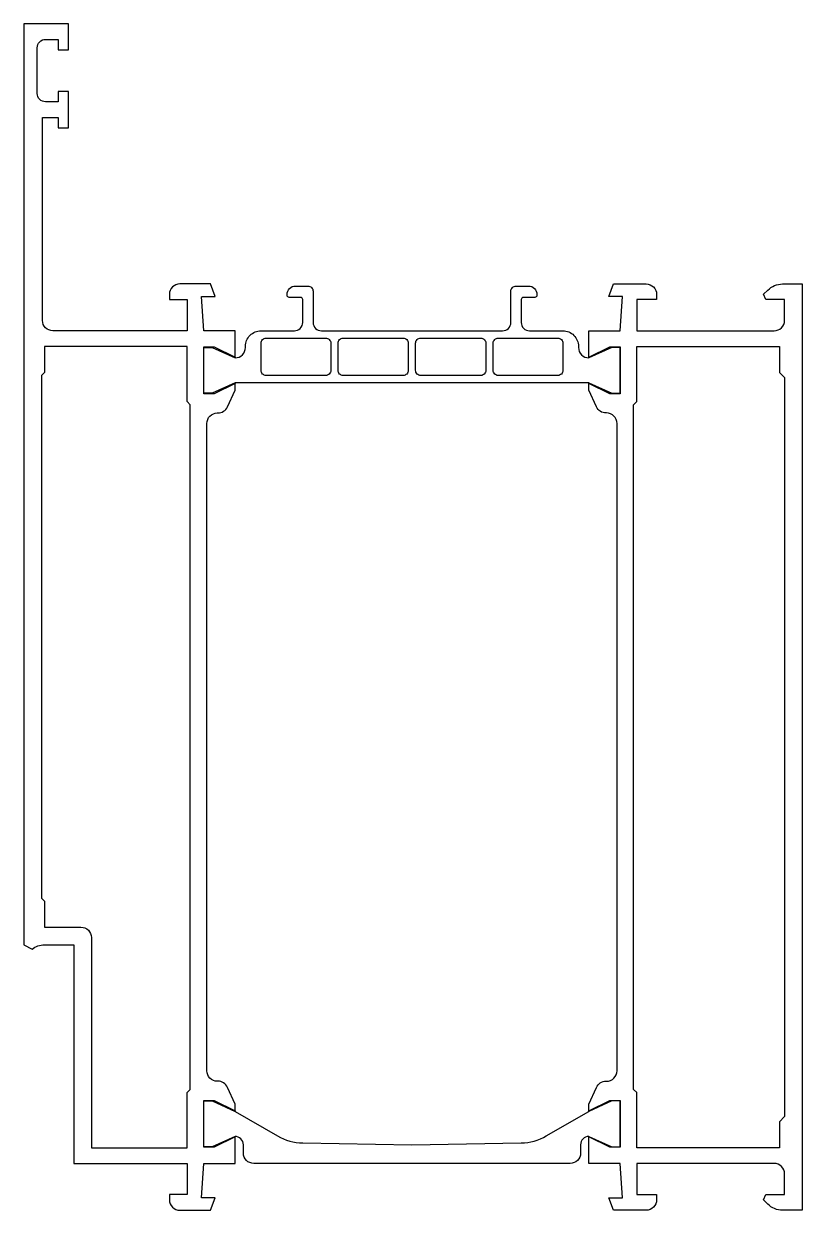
# Model space of a CAD drawing. Header units: millimetres. Extents: x 0 to 75, y -25 to 89.
import ezdxf

# ---------------------------------------------------------------- set-up
doc = ezdxf.new("R2010")
doc.units = ezdxf.units.MM

msp = doc.modelspace()

# ---------------------------------------------------------------- linework, layer by layer
for points in [[(20.3, -14.8), (19.57, -13.19, 0.294108), (18.66, -12.6), (18.6, -12.6, -0.414214), (17.6, -11.6), (17.6, 50.6, -0.414214), (18.6, 51.6), (18.66, 51.6, 0.294108), (19.57, 52.19), (20.3, 53.8), (20.3, 54.5), (18.1, 53.5), (17.3, 53.5), (17.3, 57.9), (18.1, 57.9), (20.3, 56.9), (20.3, 59.5), (17.3, 59.5), (17.08, 62.8), (18.39, 62.8), (17.95, 64), (15, 64, 0.414214), (14, 63), (14, 62.5), (15.7, 62.5), (15.7, 59.5), (2.8, 59.5, -0.414214), (1.8, 60.5), (1.8, 80), (3.3, 80), (3.3, 79), (4.3, 79), (4.3, 82.5), (3.3, 82.5), (3.3, 81.5), (2.1, 81.5, -0.414214), (1.3, 82.3), (1.3, 86.7, -0.414214), (2.1, 87.5), (3.3, 87.5), (3.3, 86.5), (4.3, 86.5), (4.3, 89), (0, 89), (0, 0.5), (0.8, 0.1, -0.162278), (2, 0.5), (4.8, 0.5), (4.8, -20.5), (15.7, -20.5), (15.7, -23.5), (14, -23.5), (14, -24, 0.414214), (15, -25), (17.95, -25), (18.39, -23.8), (17.08, -23.8), (17.3, -20.5), (20.3, -20.5), (20.3, -17.9), (18.1, -18.9), (17.3, -18.9), (17.3, -14.5), (18.1, -14.5), (20.3, -15.5), (20.3, -14.8)], [(54.3, 53.8), (54.3, 54.5), (56.5, 53.5), (57.3, 53.5), (57.3, 57.9), (56.5, 57.9), (54.3, 56.9), (54.3, 59.5), (57.3, 59.5), (57.52, 62.8), (56.21, 62.8), (56.65, 64), (59.8, 64, -0.414214), (60.8, 63), (60.8, 62.5), (58.9, 62.5), (58.9, 59.5), (72.1, 59.5, 0.414214), (73.1, 60.5), (73.1, 62.5), (71.3, 62.5), (71.09, 63.01), (71.49, 63.41, -0.198912), (72.9, 64), (74.8, 64), (74.8, -25), (72.9, -25, -0.198912), (71.49, -24.41), (71.09, -24.01), (71.3, -23.5), (73.1, -23.5), (73.1, -21.5, 0.414214), (72.1, -20.5), (58.9, -20.5), (58.9, -23.5), (60.8, -23.5), (60.8, -24, -0.414214), (59.8, -25), (56.65, -25), (56.21, -23.8), (57.52, -23.8), (57.3, -20.5), (54.3, -20.5), (54.3, -17.9), (56.5, -18.9), (57.3, -18.9), (57.3, -14.5), (56.5, -14.5), (54.3, -15.5), (54.3, -14.8), (55.03, -13.19, -0.294108), (55.94, -12.6), (56, -12.6, 0.414214), (57, -11.6), (57, 50.6, 0.414214), (56, 51.6), (55.94, 51.6, -0.294108), (55.03, 52.19), (54.3, 53.8)], [(54.3, 56.9), (54.3, 56.95), (56.3, 57.95), (57.3, 57.95), (57.3, 53.45), (56.3, 53.45), (54.3, 54.45), (54.3, 54.5), (20.3, 54.5), (20.3, 54.45), (18.3, 53.45), (17.3, 53.45), (17.3, 57.95), (18.3, 57.95), (20.3, 56.95), (20.3, 56.9, 0.414214), (21.3, 57.9), (21.3, 58, -0.414214), (22.8, 59.5), (26, 59.5, 0.414214), (26.8, 60.3), (26.8, 62.5, 0.414214), (26.6, 62.7), (25.5, 62.7, -0.414214), (25.3, 62.9), (25.3, 63, -0.414214), (26.1, 63.8), (27.3, 63.8, -0.414214), (27.8, 63.3), (27.8, 60.3, 0.414214), (28.6, 59.5), (46, 59.5, 0.414214), (46.8, 60.3), (46.8, 63.3, -0.414214), (47.3, 63.8), (48.5, 63.8, -0.414214), (49.3, 63), (49.3, 62.9, -0.414214), (49.1, 62.7), (48, 62.7, 0.414214), (47.8, 62.5), (47.8, 60.3, 0.414214), (48.6, 59.5), (51.8, 59.5, -0.414214), (53.3, 58), (53.3, 57.9, 0.414214), (54.3, 56.9)], [(22.8, 55.7), (22.8, 58.3, -0.414214), (23.3, 58.8), (29, 58.8, -0.414214), (29.5, 58.3), (29.5, 55.7, -0.414214), (29, 55.2), (23.3, 55.2, -0.414214), (22.8, 55.7)], [(30.2, 55.7), (30.2, 58.3, -0.414214), (30.7, 58.8), (36.45, 58.8, -0.414214), (36.95, 58.3), (36.95, 55.7, -0.414214), (36.45, 55.2), (30.7, 55.2, -0.414214), (30.2, 55.7)], [(44.4, 55.7, -0.414214), (43.9, 55.2), (38.15, 55.2, -0.414214), (37.65, 55.7), (37.65, 58.3, -0.414214), (38.15, 58.8), (43.9, 58.8, -0.414214), (44.4, 58.3), (44.4, 55.7)], [(45.1, 55.7), (45.1, 58.3, -0.414214), (45.6, 58.8), (51.3, 58.8, -0.414214), (51.8, 58.3), (51.8, 55.7, -0.414214), (51.3, 55.2), (45.6, 55.2, -0.414214), (45.1, 55.7)], [(1.7, 5), (2, 4.7), (2, 2.2), (5.5, 2.2, -0.414214), (6.5, 1.2), (6.5, -19), (15.7, -19), (15.7, -13.7), (16, -13.4), (16, 52.4), (15.7, 52.7), (15.7, 58), (2, 58), (2, 55.5), (1.7, 55.2), (1.7, 5)], [(54.3, -17.9, 0.414212), (53.5, -18.7), (53.5, -19.5, -0.414214), (52.5, -20.5), (22.1, -20.5, -0.414214), (21.1, -19.5), (21.1, -18.7, 0.414214), (20.3, -17.9), (20.3, -17.95), (18.3, -18.95), (17.3, -18.95), (17.3, -14.45), (18.3, -14.45), (20.3, -15.45), (20.3, -15.5), (24.39, -17.86, 0.127536), (26.81, -18.53), (37.3, -18.7), (47.79, -18.53, 0.127536), (50.21, -17.86), (54.3, -15.5), (54.3, -15.45), (56.3, -14.45), (57.3, -14.45), (57.3, -18.95), (56.3, -18.95), (54.3, -17.95), (54.3, -17.9)]]:
    msp.add_lwpolyline(points, format="xyb", close=True)
msp.add_lwpolyline([(72.6, -19), (58.9, -19), (58.9, -13.7), (58.6, -13.4), (58.6, 52.4), (58.9, 52.7), (58.9, 58), (72.6, 58), (72.6, 55.5), (73.1, 55), (73.1, -16), (72.6, -16.5), (72.6, -19)], close=True)

doc.saveas('drawing.dxf')
